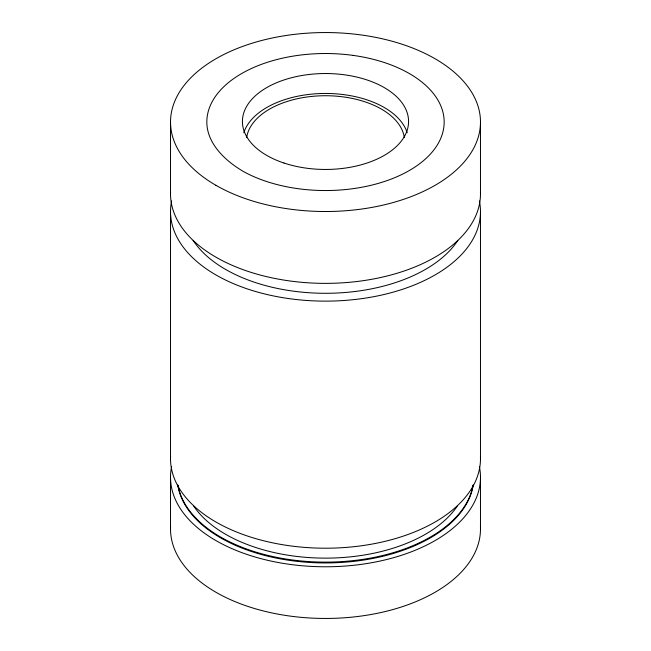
<?xml version="1.0" encoding="UTF-8"?>
<svg xmlns="http://www.w3.org/2000/svg" width="651" height="651" viewBox="0 0 651 651"><rect width="100%" height="100%" fill="white"/><g stroke="black" fill="none" stroke-linecap="round" stroke-linejoin="round"><path stroke-width="0.98" d="M480.479 122.03L480.479 193.892M480.479 211.656L480.479 458.727M480.479 477.297L480.479 528.97M170.521 122.03L170.521 193.892M170.521 211.656L170.521 458.727M170.521 477.297L170.521 528.97M457.303 506.071A141.413 81.644 0 0 1 325.5 558.135A141.413 81.644 0 0 1 193.697 506.071M473.057 485.231A148.33 85.639 0 0 1 325.5 562.13A148.33 85.639 0 0 1 177.943 485.231M457.856 240.398A141.413 81.644 0 0 1 325.5 293.292A141.413 81.644 0 0 1 193.144 240.398M246.688 137.434A79.113 45.676 0 0 1 325.5 95.73A79.113 45.676 0 0 1 404.312 137.434M243.8 132.747A83.068 47.954 0 0 1 325.5 93.451A83.068 47.954 0 0 1 407.2 132.747M473.22 485.068A148.33 85.639 0 0 1 325.5 562.936A148.33 85.639 0 0 1 177.78 485.068M480.446 191.955A154.979 89.48 0 0 1 325.5 283.364A154.979 89.48 0 0 1 170.554 191.955M479.372 200.947A154.979 89.48 0 0 1 325.5 301.128A154.979 89.48 0 0 1 171.628 200.947M480.446 456.79A154.979 89.48 0 0 1 325.5 548.207A154.979 89.48 0 0 1 170.554 456.79M480.446 527.033A154.979 89.48 0 0 1 325.5 618.45A154.979 89.48 0 0 1 170.554 527.033M479.372 466.588A154.979 89.48 0 0 1 325.5 566.777A154.979 89.48 0 0 1 171.628 466.588M353.192 55.408A118.669 68.51 0 0 0 206.872 123.828A118.303 64.848 5.1 0 0 243.824 171.734A118.669 68.51 0 0 0 429.79 154.71A118.669 68.51 0 0 0 353.192 55.408M283.966 163.027A83.068 47.954 0 0 0 408.568 121.493A83.068 47.954 0 0 0 283.966 79.959A83.068 47.954 0 0 0 283.966 163.027M215.912 185.299A154.979 89.48 0 0 0 475.206 145.189A154.979 89.48 0 0 0 285.39 35.602A154.979 89.48 0 0 0 215.912 185.299"/></g></svg>
